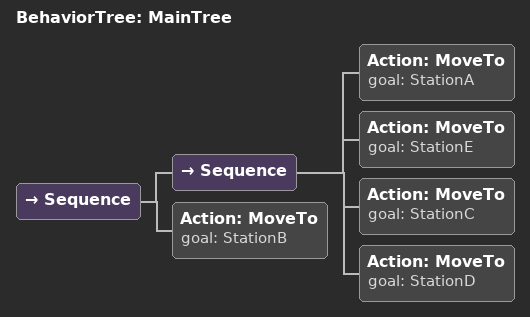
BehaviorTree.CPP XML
<root main_tree_to_execute="MainTree">
    <BehaviorTree ID="MainTree">
        <Sequence>
           ; Visit StationA, StationE, StationC, StationD in sequence
            <Sequence>
                <Action ID="MoveTo" goal="StationA" />
                <Action ID="MoveTo" goal="StationE" />
                <Action ID="MoveTo" goal="StationC" />
                <Action ID="MoveTo" goal="StationD" />
            </Sequence>
            <Action ID="MoveTo" goal="StationB" />
        </Sequence>
    </BehaviorTree>
</root>
